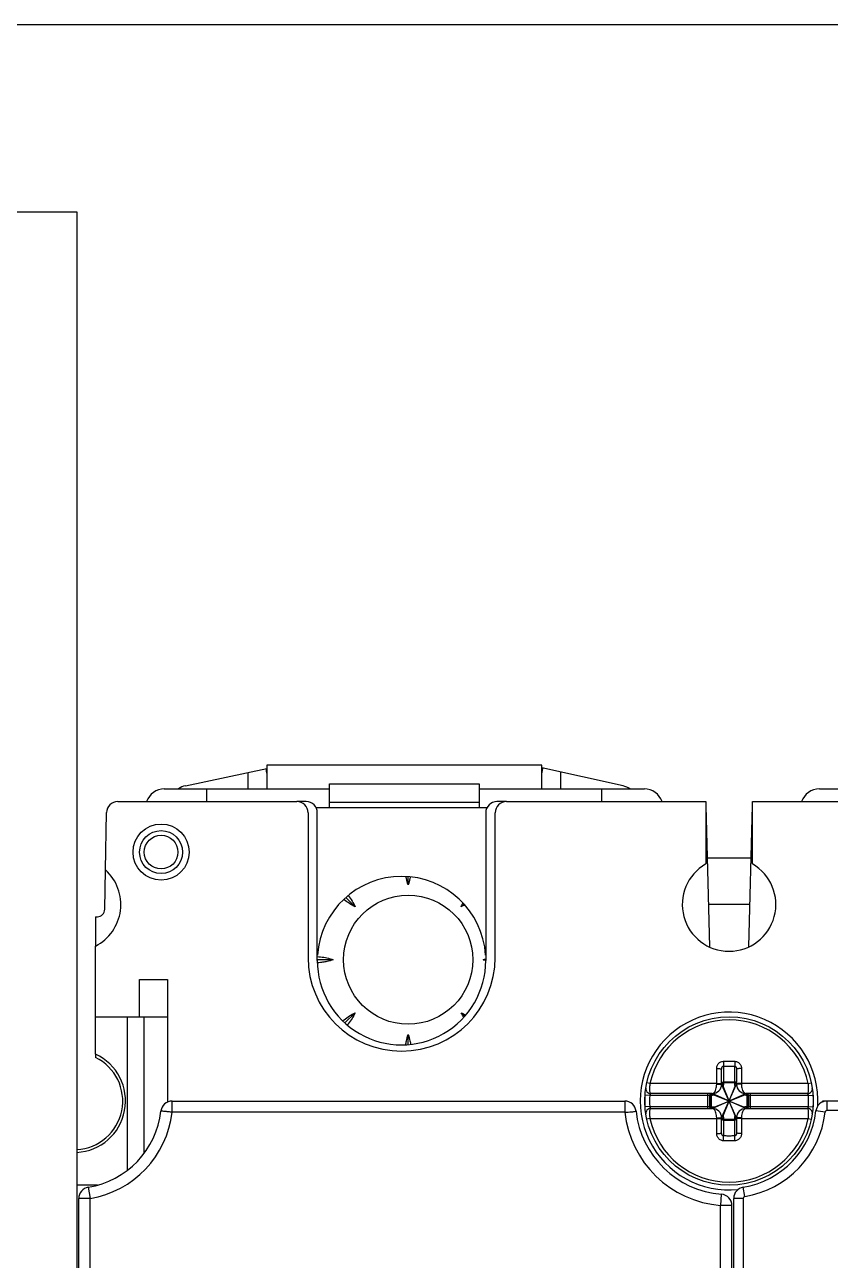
# Model space of a CAD drawing. Extents: x 0 to 557, y 0 to 248.
# Drawn here: x 385.2 to 428.3, y 166.1 to 232.1 of the extents above; entities that cross this region are included whole.
import ezdxf

# ---------------------------------------------------------------- set-up
doc = ezdxf.new("R2010")
doc.units = 0
doc.linetypes.add('HIDDENX2', pattern=[0.75, 0.5, -0.25])

# ---------------------------------------------------------------- blocks, each defined once
blk = doc.blocks.new('LV429640ATNSX22A 1')
for p, q in [((70.147, 102.437), (70.147, 101.162)), ((84.847, 102.437), (70.147, 102.437)), ((84.847, 101.162), (84.847, 102.437)), ((65.806, 101.334), (70.147, 102.264)), ((69.147, 101.162), (69.147, 102.049)), ((89.188, 101.323), (84.847, 102.284)), ((85.847, 102.063), (85.847, 101.162)), ((64.672, 101.162), (73.497, 101.162)), ((66.946, 100.487), (66.946, 101.162)), ((73.497, 100.178), (73.497, 101.437)), ((73.497, 101.437), (81.497, 101.437)), ((81.497, 101.437), (81.497, 100.178)), ((81.497, 101.162), (90.322, 101.162)), ((88.047, 100.487), (88.047, 101.162)), ((99.672, 101.162), (108.497, 101.162)), ((62.184, 100.487), (71.75, 100.487)), ((72.248, 100.487), (71.75, 100.487)), ((81.497, 100.437), (73.497, 100.437)), ((82.95, 100.487), (82.448, 100.487)), ((82.95, 100.487), (93.6, 100.487)), ((93.6, 100.487), (93.6, 97.152)), ((96.1, 97.152), (96.1, 100.487)), ((96.1, 100.487), (106.75, 100.487)), ((61.531, 96.836), (61.584, 99.897)), ((72.35, 99.887), (72.35, 92.154)), ((72.771, 100.178), (81.924, 100.178)), ((72.848, 91.987), (72.848, 99.887)), ((81.848, 99.887), (81.848, 91.987)), ((82.35, 92.154), (82.35, 99.887)), ((93.6, 100.265), (93.798, 92.72)), ((95.902, 92.72), (96.1, 100.277)), ((93.673, 97.487), (96.027, 97.487)), ((61.494, 94.73), (61.531, 96.836)), ((77.703, 96.039), (77.703, 96.476)), ((74.873, 94.867), (74.374, 95.366)), ((80.533, 94.867), (80.681, 95.014)), ((95.961, 94.987), (93.738, 94.987)), ((61, 94.337), (61, 92.768)), ((61, 94.337), (61.094, 94.337)), ((61, 86.985), (61, 92.768)), ((73.701, 92.037), (72.848, 92.037)), ((81.706, 92.037), (81.848, 92.037)), ((63.35, 88.987), (63.35, 90.987)), ((63.35, 90.987), (64.85, 90.987)), ((64.85, 90.987), (64.85, 84.435)), ((74.873, 89.207), (74.325, 88.659)), ((80.724, 89.017), (80.533, 89.207)), ((61, 88.987), (64.85, 88.987)), ((62.699, 80.784), (62.699, 88.987)), ((63.6, 81.702), (63.6, 88.987)), ((77.703, 87.507), (77.703, 88.035)), ((61, 86.985), (61, 86.816)), ((94.45, 85.386), (94.45, 86.19)), ((94.55, 86.352), (94.55, 85.43)), ((95.15, 85.43), (95.15, 86.352)), ((95.25, 86.19), (95.25, 85.386)), ((90.619, 85.422), (90.456, 85.458)), ((94.187, 85.386), (94.45, 85.386)), ((94.465, 83.619), (95.235, 85.353)), ((95.235, 83.619), (94.465, 85.353)), ((94.531, 83.689), (95.169, 85.282)), ((95.169, 83.689), (94.531, 85.282)), ((95.15, 85.501), (94.55, 85.501)), ((95.15, 85.459), (94.55, 85.459)), ((95.513, 85.386), (95.25, 85.386)), ((99.081, 85.422), (99.244, 85.458)), ((90.361, 84.168), (90.361, 84.803)), ((90.611, 84.786), (90.361, 84.803)), ((93.905, 84.786), (90.611, 84.786)), ((93.95, 84.886), (90.65, 84.886)), ((93.72, 84.086), (93.72, 84.886)), ((93.816, 84.186), (93.816, 84.786)), ((93.838, 84.786), (93.838, 84.186)), ((93.89, 84.786), (93.89, 84.186)), ((93.983, 84.1), (95.717, 84.871)), ((95.717, 84.1), (93.983, 84.871)), ((94.053, 84.167), (95.646, 84.804)), ((95.646, 84.167), (94.054, 84.804)), ((99.05, 84.886), (95.75, 84.886)), ((99.089, 84.786), (95.795, 84.786)), ((95.81, 84.186), (95.81, 84.786)), ((95.862, 84.186), (95.862, 84.786)), ((95.884, 84.786), (95.884, 84.186)), ((95.98, 84.886), (95.98, 84.086)), ((99.089, 84.786), (99.339, 84.803)), ((99.339, 84.803), (99.339, 84.168)), ((65.092, 83.884), (65.049, 83.889)), ((89.281, 83.885), (65.089, 83.885)), ((65.092, 84.487), (89.281, 84.487)), ((89.281, 84.487), (89.281, 83.885)), ((90.611, 84.186), (90.361, 84.168)), ((90.611, 84.186), (93.905, 84.186)), ((90.65, 84.086), (93.95, 84.086)), ((95.75, 84.086), (99.05, 84.086)), ((95.795, 84.186), (99.089, 84.186)), ((99.089, 84.186), (99.339, 84.168)), ((99.986, 83.898), (99.49, 83.955)), ((99.85, 84.438), (99.85, 84.487)), ((159.634, 84.487), (99.85, 84.487)), ((100.086, 83.987), (100.086, 84.487)), ((159.634, 83.987), (100.086, 83.987)), ((90.619, 83.55), (90.456, 83.514)), ((94.187, 83.586), (94.45, 83.586)), ((94.45, 82.782), (94.45, 83.586)), ((94.55, 83.541), (94.55, 82.619)), ((94.55, 83.513), (95.15, 83.513)), ((94.55, 83.471), (95.15, 83.471)), ((95.15, 82.619), (95.15, 83.541)), ((95.25, 83.586), (95.25, 82.782)), ((95.513, 83.586), (95.25, 83.586)), ((99.081, 83.55), (99.244, 83.514)), ((60, 81.889), (60, 81.741)), ((60, 81.741), (60, -6.913)), ((61.101, 79.987), (60, 79.987)), ((60.1, -7.213), (60.1, 79.279)), ((60.605, 79.875), (60.703, 79.28)), ((60.702, 79.282), (60.7, 79.298)), ((60.701, 79.282), (60.701, 74.487)), ((94.4, 78.904), (94.446, 79.502)), ((95.1, -6.913), (95.1, 79.286)), ((95.6, 79.286), (95.1, 79.286)), ((95.6, 79.286), (95.6, 74.478)), ((95.684, 79.384), (95.603, 79.878)), ((94.399, 74.487), (94.399, 78.905)), ((95, 78.904), (94.399, 78.904)), ((95, -7.813), (95, 78.904))]:
    blk.add_line(p, q)
at = {"color": 7}
blk.add_lwpolyline([(-328, -78), (222, -78), (222, 142), (-328, 142)], close=True, dxfattribs=at)
at = {"color": 3, "linetype": 'ByBlock', "lineweight": -2}
blk.add_lwpolyline([(-60, 132), (60, 132), (60, -63), (-60, -63)], close=True, dxfattribs=at)
for points in [[(94.4, 78.904), (94.4, 78.906), (94.399, 78.907), (94.398, 78.909), (94.397, 78.91), (94.397, 78.912), (94.398, 78.913)], [(94.398, 78.913), (94.399, 78.911), (94.399, 78.909), (94.4, 78.904)]]:
    blk.add_lwpolyline(points)
for centre, radius in [((64.5, 97.787), 1.5), ((64.5, 97.787), 1.15), ((64.5, 97.787), 0.9), ((77.703, 92.037), 3.45), ((94.85, 84.486), 4.5)]:
    blk.add_circle(centre, radius)
at = {"color": 4, "linetype": 'HIDDENX2'}
blk.add_circle((0, 0), 81, dxfattribs=at)
for centre, radius, start, end in [((64.672, 100.162), 1, 90.0002, 161.02857), ((66.022, 100.357), 1, 102.43176, 126.38253), ((88.972, 100.346), 1, 54.67389, 77.51092), ((90.322, 100.162), 1, 18.98049, 90), ((99.672, 100.162), 1, 90.0002, 161.02391), ((62.184, 99.887), 0.6, 89.99996, 179.00002), ((71.75, 99.887), 0.6, 0.00007, 90.00005), ((72.248, 99.887), 0.6, 0.00144, 89.99546), ((82.448, 99.887), 0.6, 90.0054, 180.00013), ((82.95, 99.887), 0.6, 90.00141, 179.99815), ((94.85, 94.987), 2.5, 120.00026, 59.99972), ((59.851, 94.986), 2.498, 352.56356, 47.75318), ((77.35, 91.992), 4.5, 3.74006, 176.26125), ((59.852, 94.986), 2.498, 297.3642, 352.56356), ((61.094, 94.737), 0.4, 270, 359.24815), ((77.35, 92.154), 5, 180.00002, 359.99889), ((77.348, 91.987), 4.5, 179.99586, 359.99999), ((94.85, 84.486), 4.75, 356.78764, 275.91678), ((94.85, 84.486), 4.333, 12.47309, 167.52691), ((59.85, 84.487), 2.75, 273.12673, 65.28), ((59.85, 84.484), 2.6, 273.31378, 63.74241), ((90.65, 85.136), 0.25, 171.20259, 270), ((93.95, 85.386), 0.5, 270, 0), ((95.75, 85.386), 0.5, 180, 270), ((99.05, 85.136), 0.25, 269.99996, 8.79727), ((94.85, 84.486), 4.25, 175.95223, 184.04777), ((94.85, 84.486), 4.25, 355.95223, 4.04777), ((59.85, 84.487), 4.674, 279.30265, 353.43807), ((59.85, 84.487), 5.274, 279.29112, 353.4522), ((65.092, 83.884), 0.603, 89.99556, 173.43714), ((89.281, 83.887), 0.6, 5.75905, 90.01378), ((94.849, 84.487), 5.6, 186.16418, 265.39049), ((94.849, 84.487), 5, 186.19095, 265.37386), ((90.65, 83.836), 0.25, 89.99996, 188.79727), ((93.95, 83.586), 0.5, 0, 90), ((95.75, 83.586), 0.5, 90, 180), ((94.85, 84.487), 4.67, 279.2818, 353.46259), ((94.85, 84.487), 5.17, 279.2818, 353.46259), ((99.05, 83.836), 0.25, 351.20259, 90), ((100.086, 83.887), 0.6, 90, 173.46259), ((100.086, 83.887), 0.1, 90, 173.46259), ((94.85, 84.486), 4.333, 192.47309, 347.52691), ((60.703, 79.28), 0.603, 99.30352, 180.00111), ((94.4, 78.904), 0.6, 0.009, 85.66756), ((95.7, 79.286), 0.6, 99.2818, 180), ((95.7, 79.286), 0.1, 99.2818, 180)]:
    blk.add_arc(centre, radius, start, end)
for points, knots in [([(70.146, 102), (70.145, 102.014), (70.144, 102.069), (70.138, 102.155), (70.124, 102.227), (70.112, 102.256)], [0, 0, 0, 0, 0.0438197, 0.1644144, 0.2594884, 0.2594884, 0.2594884, 0.2594884]), ([(84.889, 102.275), (84.875, 102.246), (84.857, 102.174), (84.851, 102.087), (84.849, 102.031), (84.848, 102.016)], [0, 0, 0, 0, 0.0961682, 0.2178848, 0.2637484, 0.2637484, 0.2637484, 0.2637484]), ([(77.703, 96.039), (77.664, 96.15), (77.622, 96.298), (77.592, 96.448), (77.586, 96.484)], [0, 0, 0, 0, 0.3517872, 0.4604313, 0.4604313, 0.4604313, 0.4604313]), ([(77.818, 96.465), (77.812, 96.435), (77.783, 96.291), (77.743, 96.149), (77.703, 96.039)], [0, 0, 0, 0, 0.0895967, 0.4410749, 0.4410749, 0.4410749, 0.4410749]), ([(74.873, 94.867), (74.768, 94.917), (74.562, 95.033), (74.371, 95.171), (74.279, 95.245)], [0, 0, 0, 0, 0.3517858, 0.7058983, 0.7058983, 0.7058983, 0.7058983]), ([(74.492, 95.464), (74.493, 95.463), (74.568, 95.37), (74.708, 95.178), (74.823, 94.973), (74.873, 94.867)], [0, 0, 0, 0, 0.0044779, 0.3585726, 0.7100494, 0.7100494, 0.7100494, 0.7100494]), ([(73.131, 91.899), (73.092, 91.893), (72.999, 91.882), (72.907, 91.874), (72.853, 91.871)], [0, 0, 0, 0, 0.1183966, 0.2787857, 0.2787857, 0.2787857, 0.2787857]), ([(72.857, 92.202), (72.909, 92.199), (73.079, 92.185), (73.364, 92.14), (73.591, 92.076), (73.701, 92.037)], [0, 0, 0, 0, 0.1570327, 0.5111709, 0.8626351, 0.8626351, 0.8626351, 0.8626351]), ([(73.701, 92.037), (73.591, 91.998), (73.402, 91.944), (73.209, 91.91), (73.131, 91.899)], [0, 0, 0, 0, 0.3517663, 0.5876535, 0.5876535, 0.5876535, 0.5876535]), ([(74.279, 88.828), (74.371, 88.903), (74.562, 89.041), (74.768, 89.156), (74.873, 89.207)], [0, 0, 0, 0, 0.3540916, 0.705559, 0.705559, 0.705559, 0.705559]), ([(74.873, 89.207), (74.823, 89.101), (74.708, 88.895), (74.555, 88.684), (74.464, 88.574), (74.448, 88.556)], [0, 0, 0, 0, 0.3517865, 0.7058999, 0.7798339, 0.7798339, 0.7798339, 0.7798339]), ([(77.57, 87.497), (77.58, 87.564), (77.614, 87.746), (77.664, 87.924), (77.703, 88.035)], [0, 0, 0, 0, 0.2027972, 0.5542745, 0.5542745, 0.5542745, 0.5542745]), ([(77.703, 88.035), (77.743, 87.924), (77.791, 87.752), (77.824, 87.577), (77.834, 87.517)], [0, 0, 0, 0, 0.3517875, 0.5344293, 0.5344293, 0.5344293, 0.5344293]), ([(94.187, 86.223), (94.187, 86.246), (94.191, 86.294), (94.211, 86.367), (94.247, 86.442), (94.302, 86.511), (94.375, 86.566), (94.457, 86.601), (94.516, 86.609), (94.544, 86.609)], [0, 0, 0, 0, 0.0686055, 0.1439426, 0.226554, 0.3151503, 0.4062368, 0.4967444, 0.5814957, 0.5814957, 0.5814957, 0.5814957]), ([(94.544, 86.609), (94.612, 86.61), (94.748, 86.611), (94.951, 86.611), (95.088, 86.61), (95.156, 86.609)], [0, 0, 0, 0, 0.2025636, 0.4076196, 0.6117272, 0.6117272, 0.6117272, 0.6117272]), ([(94.544, 86.609), (94.544, 86.576), (94.545, 86.513), (94.547, 86.427), (94.549, 86.374), (94.55, 86.352)], [0, 0, 0, 0, 0.1001381, 0.1907363, 0.2572488, 0.2572488, 0.2572488, 0.2572488]), ([(95.156, 86.609), (95.156, 86.576), (95.155, 86.513), (95.153, 86.427), (95.151, 86.374), (95.15, 86.352)], [0, 0, 0, 0, 0.1001378, 0.190736, 0.257248, 0.257248, 0.257248, 0.257248]), ([(95.156, 86.609), (95.184, 86.609), (95.242, 86.601), (95.325, 86.566), (95.397, 86.511), (95.452, 86.442), (95.489, 86.368), (95.509, 86.294), (95.513, 86.246), (95.513, 86.223)], [0, 0, 0, 0, 0.0844544, 0.1745763, 0.2656171, 0.3543791, 0.4371975, 0.5127248, 0.5814975, 0.5814975, 0.5814975, 0.5814975]), ([(94.187, 86.223), (94.22, 86.223), (94.281, 86.222), (94.366, 86.216), (94.413, 86.207), (94.45, 86.198), (94.45, 86.19)], [0, 0, 0, 0, 0.0995172, 0.1852358, 0.2437846, 0.2679334, 0.2679334, 0.2679334, 0.2679334]), ([(94.187, 85.422), (94.187, 85.503), (94.187, 85.674), (94.187, 85.942), (94.187, 86.127), (94.187, 86.223)], [0, 0, 0, 0, 0.2451334, 0.5135022, 0.8014853, 0.8014853, 0.8014853, 0.8014853]), ([(94.45, 86.19), (94.45, 86.199), (94.451, 86.219), (94.456, 86.249), (94.466, 86.28), (94.481, 86.309), (94.501, 86.332), (94.525, 86.348), (94.542, 86.352), (94.55, 86.352)], [0, 0, 0, 0, 0.0284303, 0.0592124, 0.0918038, 0.1246929, 0.1556434, 0.1834244, 0.2075979, 0.2075979, 0.2075979, 0.2075979]), ([(94.55, 86.352), (94.616, 86.353), (94.749, 86.354), (94.949, 86.354), (95.083, 86.353), (95.15, 86.352)], [0, 0, 0, 0, 0.1989894, 0.3995198, 0.6000139, 0.6000139, 0.6000139, 0.6000139]), ([(95.15, 86.352), (95.158, 86.352), (95.175, 86.348), (95.198, 86.332), (95.218, 86.309), (95.233, 86.28), (95.243, 86.249), (95.249, 86.219), (95.25, 86.199), (95.25, 86.19)], [0, 0, 0, 0, 0.0240864, 0.0517359, 0.0826458, 0.1155786, 0.1482428, 0.1791, 0.2075994, 0.2075994, 0.2075994, 0.2075994]), ([(95.513, 86.223), (95.48, 86.223), (95.419, 86.222), (95.334, 86.216), (95.287, 86.207), (95.25, 86.198), (95.25, 86.19)], [0, 0, 0, 0, 0.0995172, 0.1852358, 0.2437845, 0.2679333, 0.2679333, 0.2679333, 0.2679333]), ([(95.513, 86.223), (95.513, 86.126), (95.513, 85.939), (95.513, 85.672), (95.513, 85.502), (95.513, 85.422)], [0, 0, 0, 0, 0.2923982, 0.5595968, 0.8014853, 0.8014853, 0.8014853, 0.8014853]), ([(90.619, 85.422), (90.615, 85.388), (90.608, 85.319), (90.601, 85.215), (90.6, 85.113), (90.603, 85.022), (90.614, 84.951), (90.624, 84.906), (90.642, 84.886), (90.65, 84.886)], [0, 0, 0, 0, 0.1011592, 0.2076643, 0.3132474, 0.407516, 0.4809532, 0.526858, 0.54949, 0.54949, 0.54949, 0.54949]), ([(94.187, 85.422), (94.092, 85.422), (93.898, 85.422), (93.594, 85.422), (93.264, 85.422), (92.901, 85.422), (92.506, 85.422), (92.079, 85.422), (91.621, 85.422), (91.13, 85.422), (90.793, 85.422), (90.619, 85.422)], [0, 0, 0, 0, 0.284634, 0.583745, 0.912593, 1.274918, 1.670146, 2.09758, 2.55637, 3.046106, 3.56801, 3.56801, 3.56801, 3.56801]), ([(93.95, 84.886), (93.979, 84.886), (94.042, 84.915), (94.107, 85.003), (94.154, 85.119), (94.181, 85.25), (94.187, 85.341), (94.187, 85.386)], [0, 0, 0, 0, 0.0857154, 0.1935589, 0.3219294, 0.4600473, 0.5939554, 0.5939554, 0.5939554, 0.5939554]), ([(94.187, 85.386), (94.187, 85.392), (94.187, 85.404), (94.187, 85.416), (94.187, 85.422)], [0, 0, 0, 0, 0.01817785, 0.03583874, 0.03583874, 0.03583874, 0.03583874]), ([(94.287, 85.421), (94.315, 85.42), (94.368, 85.42), (94.41, 85.41), (94.45, 85.411), (94.45, 85.404)], [0, 0, 0, 0, 0.08551, 0.1433196, 0.1647829, 0.1647829, 0.1647829, 0.1647829]), ([(94.439, 85.283), (94.441, 85.29), (94.444, 85.304), (94.449, 85.324), (94.455, 85.34), (94.461, 85.35), (94.465, 85.353)], [0, 0, 0, 0, 0.02227813, 0.04272751, 0.06093428, 0.07551171, 0.07551171, 0.07551171, 0.07551171]), ([(94.45, 85.414), (94.45, 85.423), (94.466, 85.443), (94.492, 85.452), (94.51, 85.455), (94.516, 85.456)], [0, 0, 0, 0, 0.02606706, 0.06616314, 0.08229636, 0.08229636, 0.08229636, 0.08229636]), ([(94.45, 85.386), (94.45, 85.394), (94.466, 85.414), (94.492, 85.423), (94.51, 85.427), (94.516, 85.428)], [0, 0, 0, 0, 0.026066, 0.06616128, 0.0822948, 0.0822948, 0.0822948, 0.0822948]), ([(94.531, 85.282), (94.528, 85.291), (94.521, 85.307), (94.508, 85.329), (94.495, 85.345), (94.482, 85.356), (94.472, 85.356), (94.469, 85.355)], [0, 0, 0, 0, 0.0283478, 0.0532815, 0.0748872, 0.0920764, 0.1014859, 0.1014859, 0.1014859, 0.1014859]), ([(94.485, 85.48), (94.49, 85.484), (94.5, 85.49), (94.51, 85.494), (94.516, 85.496)], [0, 0, 0, 0, 0.01681323, 0.03392807, 0.03392807, 0.03392807, 0.03392807]), ([(94.55, 85.43), (94.55, 85.405), (94.547, 85.355), (94.538, 85.306), (94.531, 85.282)], [0, 0, 0, 0, 0.0754848, 0.149718, 0.149718, 0.149718, 0.149718]), ([(95.169, 85.282), (95.162, 85.306), (95.153, 85.355), (95.15, 85.405), (95.15, 85.43)], [0, 0, 0, 0, 0.0742087, 0.149722, 0.149722, 0.149722, 0.149722]), ([(95.25, 85.414), (95.25, 85.423), (95.234, 85.443), (95.208, 85.451), (95.19, 85.455), (95.184, 85.456)], [0, 0, 0, 0, 0.02575795, 0.06597454, 0.08217417, 0.08217417, 0.08217417, 0.08217417]), ([(95.25, 85.386), (95.25, 85.394), (95.234, 85.414), (95.208, 85.423), (95.189, 85.427), (95.184, 85.428)], [0, 0, 0, 0, 0.02606707, 0.06616314, 0.08229636, 0.08229636, 0.08229636, 0.08229636]), ([(95.235, 85.353), (95.232, 85.356), (95.22, 85.357), (95.205, 85.346), (95.196, 85.334), (95.19, 85.325), (95.189, 85.323)], [0, 0, 0, 0, 0.01414489, 0.0314115, 0.05261127, 0.06060314, 0.06060314, 0.06060314, 0.06060314]), ([(95.261, 85.283), (95.259, 85.29), (95.256, 85.304), (95.251, 85.324), (95.245, 85.34), (95.239, 85.35), (95.235, 85.353)], [0, 0, 0, 0, 0.02223904, 0.04270095, 0.06093086, 0.07551201, 0.07551201, 0.07551201, 0.07551201]), ([(95.413, 85.421), (95.385, 85.42), (95.332, 85.42), (95.29, 85.41), (95.25, 85.411), (95.25, 85.404)], [0, 0, 0, 0, 0.0855099, 0.1433196, 0.1647829, 0.1647829, 0.1647829, 0.1647829]), ([(99.081, 85.422), (98.907, 85.422), (98.569, 85.422), (98.079, 85.422), (97.621, 85.422), (97.193, 85.422), (96.798, 85.422), (96.436, 85.422), (96.106, 85.422), (95.802, 85.422), (95.608, 85.422), (95.513, 85.422)], [0, 0, 0, 0, 0.521932, 1.011689, 1.470493, 1.89794, 2.293184, 2.655521, 2.984393, 3.283507, 3.56801, 3.56801, 3.56801, 3.56801]), ([(95.513, 85.422), (95.513, 85.416), (95.513, 85.404), (95.513, 85.392), (95.513, 85.386)], [0, 0, 0, 0, 0.01766099, 0.03583874, 0.03583874, 0.03583874, 0.03583874]), ([(95.513, 85.386), (95.513, 85.341), (95.518, 85.25), (95.546, 85.119), (95.593, 85.003), (95.658, 84.915), (95.721, 84.886), (95.75, 84.886)], [0, 0, 0, 0, 0.1339076, 0.2720257, 0.4003964, 0.5082394, 0.5939557, 0.5939557, 0.5939557, 0.5939557]), ([(99.05, 84.886), (99.058, 84.886), (99.076, 84.906), (99.086, 84.951), (99.097, 85.022), (99.1, 85.113), (99.099, 85.215), (99.092, 85.319), (99.085, 85.388), (99.081, 85.422)], [0, 0, 0, 0, 0.022622, 0.0685253, 0.1419848, 0.236287, 0.3418926, 0.4483892, 0.5494906, 0.5494906, 0.5494906, 0.5494906]), ([(90.65, 84.886), (90.647, 84.88), (90.64, 84.867), (90.63, 84.844), (90.619, 84.816), (90.613, 84.796), (90.611, 84.786)], [0, 0, 0, 0, 0.0187148, 0.0440151, 0.0759374, 0.1077522, 0.1077522, 0.1077522, 0.1077522]), ([(93.88, 84.88), (93.875, 84.878), (93.854, 84.868), (93.833, 84.846), (93.824, 84.825), (93.822, 84.82)], [0, 0, 0, 0, 0.01694014, 0.06782964, 0.08515314, 0.08515314, 0.08515314, 0.08515314]), ([(93.873, 84.862), (93.864, 84.855), (93.853, 84.841), (93.846, 84.825), (93.844, 84.82)], [0, 0, 0, 0, 0.03424847, 0.05157209, 0.05157209, 0.05157209, 0.05157209]), ([(93.935, 84.886), (93.918, 84.886), (93.895, 84.879), (93.877, 84.866), (93.873, 84.862)], [0, 0, 0, 0, 0.05012009, 0.06715642, 0.06715642, 0.06715642, 0.06715642]), ([(93.935, 84.886), (93.926, 84.886), (93.906, 84.87), (93.898, 84.844), (93.894, 84.825), (93.893, 84.82)], [0, 0, 0, 0, 0.02574366, 0.06591584, 0.08212123, 0.08212123, 0.08212123, 0.08212123]), ([(94.054, 84.804), (94.03, 84.798), (93.98, 84.789), (93.93, 84.786), (93.905, 84.786)], [0, 0, 0, 0, 0.0741826, 0.1497294, 0.1497294, 0.1497294, 0.1497294]), ([(93.95, 84.886), (93.941, 84.886), (93.921, 84.87), (93.913, 84.844), (93.909, 84.825), (93.908, 84.82)], [0, 0, 0, 0, 0.02606706, 0.06616314, 0.08229637, 0.08229637, 0.08229637, 0.08229637]), ([(93.983, 84.871), (93.98, 84.867), (93.979, 84.855), (93.986, 84.847), (93.99, 84.843)], [0, 0, 0, 0, 0.01414468, 0.03141043, 0.03141043, 0.03141043, 0.03141043]), ([(94.053, 84.897), (94.046, 84.895), (94.032, 84.892), (94.012, 84.887), (93.995, 84.881), (93.986, 84.875), (93.983, 84.871)], [0, 0, 0, 0, 0.02223725, 0.04269836, 0.06092843, 0.07550805, 0.07550805, 0.07550805, 0.07550805]), ([(93.99, 84.843), (93.995, 84.838), (94.007, 84.828), (94.02, 84.82), (94.028, 84.816)], [0, 0, 0, 0, 0.02119907, 0.04643886, 0.04643886, 0.04643886, 0.04643886]), ([(95.646, 84.804), (95.655, 84.808), (95.671, 84.815), (95.693, 84.828), (95.71, 84.841), (95.72, 84.854), (95.72, 84.864), (95.719, 84.867)], [0, 0, 0, 0, 0.0283477, 0.0532806, 0.0748854, 0.0920738, 0.1014832, 0.1014832, 0.1014832, 0.1014832]), ([(95.795, 84.786), (95.77, 84.786), (95.72, 84.789), (95.67, 84.798), (95.646, 84.804)], [0, 0, 0, 0, 0.0755715, 0.1497317, 0.1497317, 0.1497317, 0.1497317]), ([(95.647, 84.897), (95.654, 84.895), (95.668, 84.892), (95.688, 84.887), (95.704, 84.881), (95.714, 84.875), (95.717, 84.871)], [0, 0, 0, 0, 0.02227705, 0.04272547, 0.06093149, 0.07550845, 0.07550845, 0.07550845, 0.07550845]), ([(95.75, 84.886), (95.759, 84.886), (95.779, 84.87), (95.787, 84.844), (95.791, 84.825), (95.792, 84.82)], [0, 0, 0, 0, 0.02606593, 0.06616117, 0.08229471, 0.08229471, 0.08229471, 0.08229471]), ([(95.765, 84.886), (95.782, 84.886), (95.804, 84.879), (95.822, 84.866), (95.827, 84.863)], [0, 0, 0, 0, 0.04960304, 0.06665907, 0.06665907, 0.06665907, 0.06665907]), ([(95.765, 84.886), (95.774, 84.886), (95.794, 84.87), (95.802, 84.844), (95.806, 84.825), (95.807, 84.82)], [0, 0, 0, 0, 0.02606706, 0.06616314, 0.08229637, 0.08229637, 0.08229637, 0.08229637]), ([(95.835, 84.872), (95.85, 84.864), (95.867, 84.846), (95.876, 84.825), (95.878, 84.82)], [0, 0, 0, 0, 0.05088955, 0.06821317, 0.06821317, 0.06821317, 0.06821317]), ([(95.839, 84.85), (95.842, 84.846), (95.849, 84.836), (95.854, 84.826), (95.856, 84.82)], [0, 0, 0, 0, 0.01735271, 0.03476827, 0.03476827, 0.03476827, 0.03476827]), ([(99.089, 84.786), (99.087, 84.796), (99.081, 84.816), (99.07, 84.844), (99.06, 84.867), (99.053, 84.88), (99.05, 84.886)], [0, 0, 0, 0, 0.0318147, 0.0637371, 0.0890374, 0.1077522, 0.1077522, 0.1077522, 0.1077522]), ([(65.049, 83.889), (64.977, 83.897), (64.845, 83.912), (64.674, 83.932), (64.56, 83.945), (64.507, 83.951), (64.493, 83.953)], [0, 0, 0, 0, 0.2169083, 0.3978997, 0.5177022, 0.559585, 0.559585, 0.559585, 0.559585]), ([(65.092, 83.885), (65.092, 83.947), (65.092, 84.064), (65.092, 84.226), (65.092, 84.355), (65.092, 84.438), (65.092, 84.477), (65.092, 84.487)], [0, 0, 0, 0, 0.184337, 0.3522173, 0.4858676, 0.571722, 0.6013117, 0.6013117, 0.6013117, 0.6013117]), ([(89.281, 83.886), (89.343, 83.889), (89.461, 83.895), (89.618, 83.91), (89.757, 83.918), (89.818, 83.94), (89.879, 83.937), (89.878, 83.948)], [0, 0, 0, 0, 0.1853111, 0.3525556, 0.48537, 0.5709244, 0.6011409, 0.6011409, 0.6011409, 0.6011409]), ([(90.65, 84.086), (90.642, 84.086), (90.624, 84.066), (90.614, 84.021), (90.603, 83.95), (90.6, 83.859), (90.601, 83.756), (90.608, 83.652), (90.615, 83.583), (90.619, 83.55)], [0, 0, 0, 0, 0.0226221, 0.0685253, 0.1419848, 0.236287, 0.3418926, 0.4483892, 0.5494906, 0.5494906, 0.5494906, 0.5494906]), ([(90.611, 84.186), (90.613, 84.175), (90.619, 84.155), (90.63, 84.127), (90.64, 84.104), (90.647, 84.091), (90.65, 84.086)], [0, 0, 0, 0, 0.0318147, 0.0637371, 0.0890374, 0.1077522, 0.1077522, 0.1077522, 0.1077522]), ([(93.865, 84.099), (93.85, 84.108), (93.833, 84.125), (93.824, 84.146), (93.822, 84.152)], [0, 0, 0, 0, 0.05088955, 0.06821316, 0.06821316, 0.06821316, 0.06821316]), ([(93.861, 84.121), (93.858, 84.126), (93.851, 84.135), (93.846, 84.146), (93.844, 84.151)], [0, 0, 0, 0, 0.01735271, 0.03476827, 0.03476827, 0.03476827, 0.03476827]), ([(93.935, 84.086), (93.918, 84.086), (93.896, 84.092), (93.878, 84.105), (93.873, 84.109)], [0, 0, 0, 0, 0.04960304, 0.06665908, 0.06665908, 0.06665908, 0.06665908]), ([(93.935, 84.086), (93.926, 84.086), (93.906, 84.102), (93.898, 84.128), (93.894, 84.146), (93.893, 84.152)], [0, 0, 0, 0, 0.02606707, 0.06616314, 0.08229637, 0.08229637, 0.08229637, 0.08229637]), ([(93.905, 84.186), (93.93, 84.186), (93.98, 84.183), (94.03, 84.173), (94.054, 84.167)], [0, 0, 0, 0, 0.0755715, 0.1497317, 0.1497317, 0.1497317, 0.1497317]), ([(93.95, 84.086), (93.941, 84.086), (93.921, 84.102), (93.913, 84.128), (93.909, 84.146), (93.908, 84.152)], [0, 0, 0, 0, 0.02606593, 0.06616117, 0.08229471, 0.08229471, 0.08229471, 0.08229471]), ([(94.187, 83.586), (94.187, 83.63), (94.181, 83.721), (94.154, 83.852), (94.107, 83.969), (94.042, 84.057), (93.979, 84.086), (93.95, 84.086)], [0, 0, 0, 0, 0.1339076, 0.2720257, 0.4003964, 0.5082394, 0.5939557, 0.5939557, 0.5939557, 0.5939557]), ([(94.053, 84.167), (94.045, 84.164), (94.029, 84.156), (94.007, 84.144), (93.99, 84.131), (93.98, 84.117), (93.98, 84.108), (93.981, 84.105)], [0, 0, 0, 0, 0.0283477, 0.0532806, 0.0748854, 0.0920739, 0.1014832, 0.1014832, 0.1014832, 0.1014832]), ([(94.053, 84.075), (94.046, 84.077), (94.032, 84.08), (94.012, 84.085), (93.995, 84.09), (93.986, 84.096), (93.983, 84.1)], [0, 0, 0, 0, 0.02227705, 0.04272547, 0.06093149, 0.07550845, 0.07550845, 0.07550845, 0.07550845]), ([(95.75, 84.086), (95.721, 84.086), (95.658, 84.057), (95.593, 83.969), (95.546, 83.852), (95.518, 83.721), (95.513, 83.63), (95.513, 83.586)], [0, 0, 0, 0, 0.0857154, 0.1935589, 0.3219294, 0.4600473, 0.5939554, 0.5939554, 0.5939554, 0.5939554]), ([(95.795, 84.186), (95.77, 84.186), (95.72, 84.183), (95.67, 84.173), (95.646, 84.167)], [0, 0, 0, 0, 0.0753321, 0.1496914, 0.1496914, 0.1496914, 0.1496914]), ([(95.647, 84.075), (95.654, 84.077), (95.668, 84.08), (95.688, 84.085), (95.704, 84.09), (95.714, 84.096), (95.717, 84.1)], [0, 0, 0, 0, 0.02221081, 0.04255589, 0.06104521, 0.0755154, 0.0755154, 0.0755154, 0.0755154]), ([(95.71, 84.129), (95.706, 84.134), (95.694, 84.144), (95.68, 84.151), (95.673, 84.155)], [0, 0, 0, 0, 0.02091191, 0.04607775, 0.04607775, 0.04607775, 0.04607775]), ([(95.717, 84.1), (95.72, 84.104), (95.721, 84.116), (95.714, 84.125), (95.71, 84.129)], [0, 0, 0, 0, 0.01458251, 0.03123653, 0.03123653, 0.03123653, 0.03123653]), ([(95.795, 84.186), (95.795, 84.169), (95.791, 84.139), (95.779, 84.104), (95.763, 84.09), (95.758, 84.087)], [0, 0, 0, 0, 0.050359, 0.0904545, 0.1092398, 0.1092398, 0.1092398, 0.1092398]), ([(95.81, 84.186), (95.81, 84.169), (95.806, 84.139), (95.794, 84.104), (95.779, 84.09), (95.773, 84.087)], [0, 0, 0, 0, 0.0503577, 0.0904538, 0.1092396, 0.1092396, 0.1092396, 0.1092396]), ([(95.862, 84.186), (95.862, 84.168), (95.853, 84.133), (95.82, 84.099), (95.793, 84.089), (95.782, 84.087)], [0, 0, 0, 0, 0.0519316, 0.1030547, 0.1364663, 0.1364663, 0.1364663, 0.1364663]), ([(95.884, 84.186), (95.884, 84.169), (95.875, 84.134), (95.838, 84.095), (95.804, 84.086), (95.787, 84.086)], [0, 0, 0, 0, 0.0516475, 0.1025371, 0.1526572, 0.1526572, 0.1526572, 0.1526572]), ([(99.05, 84.086), (99.053, 84.091), (99.059, 84.104), (99.07, 84.126), (99.081, 84.154), (99.087, 84.175), (99.089, 84.186)], [0, 0, 0, 0, 0.0178792, 0.0426, 0.0748566, 0.1077504, 0.1077504, 0.1077504, 0.1077504]), ([(99.081, 83.55), (99.085, 83.583), (99.092, 83.652), (99.099, 83.756), (99.1, 83.859), (99.097, 83.95), (99.086, 84.021), (99.076, 84.066), (99.058, 84.086), (99.05, 84.086)], [0, 0, 0, 0, 0.1011592, 0.2076643, 0.3132474, 0.407516, 0.4809532, 0.526858, 0.54949, 0.54949, 0.54949, 0.54949]), ([(90.619, 83.55), (90.793, 83.55), (91.131, 83.55), (91.621, 83.55), (92.079, 83.55), (92.506, 83.55), (92.902, 83.55), (93.264, 83.55), (93.594, 83.55), (93.898, 83.55), (94.092, 83.55), (94.187, 83.55)], [0, 0, 0, 0, 0.521932, 1.011689, 1.470493, 1.89794, 2.293184, 2.655521, 2.984393, 3.283507, 3.56801, 3.56801, 3.56801, 3.56801]), ([(94.187, 83.55), (94.187, 83.556), (94.187, 83.568), (94.187, 83.58), (94.187, 83.586)], [0, 0, 0, 0, 0.01766099, 0.03583874, 0.03583874, 0.03583874, 0.03583874]), ([(94.187, 82.748), (94.187, 82.777), (94.187, 82.837), (94.187, 82.931), (94.187, 83.033), (94.187, 83.146), (94.187, 83.269), (94.187, 83.405), (94.187, 83.5), (94.187, 83.55)], [0, 0, 0, 0, 0.0858183, 0.1792338, 0.2814322, 0.3935658, 0.516742, 0.6522102, 0.8014853, 0.8014853, 0.8014853, 0.8014853]), ([(94.287, 83.551), (94.315, 83.551), (94.365, 83.551), (94.414, 83.563), (94.445, 83.559), (94.449, 83.565)], [0, 0, 0, 0, 0.0855099, 0.1433196, 0.1628273, 0.1628273, 0.1628273, 0.1628273]), ([(94.439, 83.689), (94.441, 83.682), (94.444, 83.668), (94.449, 83.648), (94.455, 83.631), (94.461, 83.621), (94.465, 83.619)], [0, 0, 0, 0, 0.02223797, 0.04270049, 0.06093265, 0.07551204, 0.07551204, 0.07551204, 0.07551204]), ([(94.45, 83.586), (94.45, 83.577), (94.466, 83.557), (94.492, 83.548), (94.51, 83.545), (94.516, 83.544)], [0, 0, 0, 0, 0.02606706, 0.06616314, 0.08229636, 0.08229636, 0.08229636, 0.08229636]), ([(94.45, 83.557), (94.45, 83.549), (94.466, 83.529), (94.492, 83.52), (94.51, 83.516), (94.516, 83.515)], [0, 0, 0, 0, 0.02575795, 0.06597454, 0.08217418, 0.08217418, 0.08217418, 0.08217418]), ([(94.465, 83.619), (94.468, 83.616), (94.48, 83.614), (94.493, 83.624), (94.499, 83.632), (94.502, 83.636)], [0, 0, 0, 0, 0.01414489, 0.03141149, 0.04509897, 0.04509897, 0.04509897, 0.04509897]), ([(94.502, 83.636), (94.504, 83.638), (94.507, 83.642), (94.51, 83.646), (94.511, 83.648)], [0, 0, 0, 0, 0.00753387, 0.01552574, 0.01552574, 0.01552574, 0.01552574]), ([(94.531, 83.689), (94.538, 83.665), (94.547, 83.616), (94.55, 83.566), (94.55, 83.541)], [0, 0, 0, 0, 0.0742087, 0.149722, 0.149722, 0.149722, 0.149722]), ([(95.15, 83.541), (95.15, 83.566), (95.153, 83.616), (95.162, 83.665), (95.169, 83.689)], [0, 0, 0, 0, 0.0754848, 0.149718, 0.149718, 0.149718, 0.149718]), ([(95.169, 83.689), (95.172, 83.681), (95.179, 83.664), (95.192, 83.643), (95.205, 83.626), (95.218, 83.616), (95.228, 83.616), (95.231, 83.617)], [0, 0, 0, 0, 0.0283478, 0.0532815, 0.0748872, 0.0920764, 0.1014859, 0.1014859, 0.1014859, 0.1014859]), ([(95.25, 83.586), (95.25, 83.577), (95.234, 83.557), (95.208, 83.548), (95.189, 83.545), (95.184, 83.544)], [0, 0, 0, 0, 0.026066, 0.06616128, 0.0822948, 0.0822948, 0.0822948, 0.0822948]), ([(95.25, 83.557), (95.25, 83.549), (95.234, 83.529), (95.208, 83.52), (95.189, 83.516), (95.184, 83.515)], [0, 0, 0, 0, 0.02606707, 0.06616314, 0.08229636, 0.08229636, 0.08229636, 0.08229636]), ([(95.215, 83.491), (95.21, 83.488), (95.2, 83.482), (95.19, 83.478), (95.184, 83.476)], [0, 0, 0, 0, 0.01681323, 0.03392807, 0.03392807, 0.03392807, 0.03392807]), ([(95.261, 83.689), (95.259, 83.682), (95.256, 83.668), (95.251, 83.648), (95.245, 83.631), (95.239, 83.621), (95.235, 83.619)], [0, 0, 0, 0, 0.02227813, 0.04272751, 0.06093428, 0.07551171, 0.07551171, 0.07551171, 0.07551171]), ([(95.413, 83.551), (95.385, 83.551), (95.335, 83.551), (95.286, 83.563), (95.255, 83.559), (95.251, 83.565)], [0, 0, 0, 0, 0.08551, 0.1433196, 0.1628273, 0.1628273, 0.1628273, 0.1628273]), ([(95.513, 83.586), (95.513, 83.58), (95.513, 83.568), (95.513, 83.556), (95.513, 83.55)], [0, 0, 0, 0, 0.01817785, 0.03583874, 0.03583874, 0.03583874, 0.03583874]), ([(95.513, 83.55), (95.608, 83.55), (95.802, 83.55), (96.106, 83.55), (96.436, 83.55), (96.799, 83.55), (97.194, 83.55), (97.621, 83.55), (98.079, 83.55), (98.57, 83.55), (98.907, 83.55), (99.081, 83.55)], [0, 0, 0, 0, 0.284634, 0.583745, 0.912593, 1.274918, 1.670146, 2.09758, 2.55637, 3.046106, 3.56801, 3.56801, 3.56801, 3.56801]), ([(95.513, 83.55), (95.513, 83.5), (95.513, 83.404), (95.513, 83.267), (95.513, 83.144), (95.513, 83.031), (95.513, 82.929), (95.513, 82.836), (95.513, 82.777), (95.513, 82.748)], [0, 0, 0, 0, 0.1507243, 0.2867075, 0.4100161, 0.5219337, 0.6236486, 0.7164144, 0.8014853, 0.8014853, 0.8014853, 0.8014853]), ([(94.187, 82.748), (94.22, 82.748), (94.281, 82.749), (94.366, 82.756), (94.413, 82.764), (94.45, 82.774), (94.45, 82.782)], [0, 0, 0, 0, 0.0995172, 0.1852358, 0.2437845, 0.2679333, 0.2679333, 0.2679333, 0.2679333]), ([(94.544, 82.362), (94.516, 82.362), (94.458, 82.371), (94.375, 82.405), (94.303, 82.46), (94.248, 82.529), (94.211, 82.604), (94.191, 82.677), (94.187, 82.726), (94.187, 82.748)], [0, 0, 0, 0, 0.0844544, 0.1745763, 0.2656171, 0.3543791, 0.4371975, 0.5127248, 0.5814975, 0.5814975, 0.5814975, 0.5814975]), ([(94.55, 82.619), (94.542, 82.62), (94.525, 82.624), (94.501, 82.639), (94.482, 82.663), (94.466, 82.691), (94.456, 82.722), (94.451, 82.752), (94.45, 82.772), (94.45, 82.782)], [0, 0, 0, 0, 0.0240864, 0.0517359, 0.0826458, 0.1155786, 0.1482428, 0.1791, 0.2075994, 0.2075994, 0.2075994, 0.2075994]), ([(94.544, 82.362), (94.544, 82.395), (94.545, 82.459), (94.547, 82.545), (94.549, 82.597), (94.55, 82.619)], [0, 0, 0, 0, 0.1001378, 0.190736, 0.257248, 0.257248, 0.257248, 0.257248]), ([(95.15, 82.619), (95.083, 82.618), (94.949, 82.617), (94.749, 82.617), (94.616, 82.618), (94.55, 82.619)], [0, 0, 0, 0, 0.2005115, 0.4010562, 0.6000139, 0.6000139, 0.6000139, 0.6000139]), ([(95.25, 82.782), (95.25, 82.772), (95.249, 82.752), (95.244, 82.722), (95.234, 82.692), (95.219, 82.663), (95.199, 82.639), (95.175, 82.624), (95.158, 82.62), (95.15, 82.619)], [0, 0, 0, 0, 0.0284303, 0.0592124, 0.0918038, 0.1246929, 0.1556434, 0.1834244, 0.2075979, 0.2075979, 0.2075979, 0.2075979]), ([(95.156, 82.362), (95.156, 82.395), (95.155, 82.459), (95.153, 82.545), (95.151, 82.597), (95.15, 82.619)], [0, 0, 0, 0, 0.1001381, 0.1907363, 0.2572488, 0.2572488, 0.2572488, 0.2572488]), ([(95.513, 82.748), (95.513, 82.726), (95.509, 82.678), (95.489, 82.604), (95.453, 82.53), (95.398, 82.461), (95.325, 82.405), (95.243, 82.371), (95.184, 82.362), (95.156, 82.362)], [0, 0, 0, 0, 0.0686055, 0.1439426, 0.226554, 0.3151503, 0.4062368, 0.4967444, 0.5814957, 0.5814957, 0.5814957, 0.5814957]), ([(95.513, 82.748), (95.48, 82.748), (95.419, 82.749), (95.334, 82.756), (95.287, 82.764), (95.25, 82.774), (95.25, 82.782)], [0, 0, 0, 0, 0.0995172, 0.1852358, 0.2437846, 0.2679334, 0.2679334, 0.2679334, 0.2679334]), ([(95.156, 82.362), (95.088, 82.361), (94.951, 82.36), (94.748, 82.36), (94.612, 82.361), (94.544, 82.362)], [0, 0, 0, 0, 0.2041251, 0.409196, 0.6117272, 0.6117272, 0.6117272, 0.6117272]), ([(60.701, 79.28), (60.64, 79.28), (60.522, 79.28), (60.36, 79.28), (60.231, 79.279), (60.148, 79.28), (60.11, 79.279), (60.1, 79.279)], [0, 0, 0, 0, 0.1844255, 0.3523238, 0.4859845, 0.5718421, 0.6014329, 0.6014329, 0.6014329, 0.6014329])]:
    blk.add_open_spline(points, degree=3, knots=knots)
for points in [[(74.279, 95.245), (74.273, 95.25), (74.267, 95.255), (74.261, 95.26)], [(80.533, 94.867), (80.565, 94.933), (80.599, 94.998), (80.636, 95.062)], [(80.725, 94.967), (80.662, 94.931), (80.598, 94.898), (80.533, 94.867)], [(81.706, 92.037), (81.753, 92.053), (81.8, 92.069), (81.848, 92.083)], [(81.848, 91.991), (81.8, 92.005), (81.753, 92.02), (81.706, 92.037)], [(80.669, 88.957), (80.619, 89.038), (80.574, 89.121), (80.533, 89.207)], [(80.533, 89.207), (80.617, 89.167), (80.698, 89.123), (80.777, 89.075)], [(74.21, 88.771), (74.233, 88.79), (74.256, 88.81), (74.279, 88.828)], [(94.187, 85.422), (94.22, 85.422), (94.254, 85.421), (94.287, 85.421)], [(94.45, 85.414), (94.45, 85.429), (94.455, 85.445), (94.463, 85.457)], [(94.463, 85.457), (94.469, 85.466), (94.477, 85.474), (94.485, 85.48)], [(94.469, 85.355), (94.468, 85.355), (94.466, 85.354), (94.465, 85.353)], [(94.516, 85.496), (94.527, 85.499), (94.538, 85.501), (94.55, 85.501)], [(94.516, 85.456), (94.527, 85.458), (94.539, 85.459), (94.55, 85.459)], [(94.516, 85.428), (94.527, 85.43), (94.539, 85.43), (94.55, 85.43)], [(95.184, 85.496), (95.173, 85.499), (95.162, 85.501), (95.15, 85.501)], [(95.184, 85.456), (95.173, 85.458), (95.161, 85.459), (95.15, 85.459)], [(95.184, 85.428), (95.173, 85.43), (95.161, 85.43), (95.15, 85.43)], [(95.172, 85.291), (95.171, 85.288), (95.17, 85.285), (95.169, 85.282)], [(95.18, 85.308), (95.177, 85.303), (95.175, 85.297), (95.172, 85.291)], [(95.189, 85.323), (95.186, 85.318), (95.183, 85.313), (95.18, 85.308)], [(95.2, 85.489), (95.195, 85.492), (95.19, 85.494), (95.184, 85.496)], [(95.214, 85.481), (95.21, 85.484), (95.205, 85.487), (95.2, 85.489)], [(95.237, 85.457), (95.231, 85.466), (95.223, 85.474), (95.214, 85.481)], [(95.25, 85.414), (95.25, 85.429), (95.245, 85.445), (95.237, 85.457)], [(95.513, 85.422), (95.48, 85.422), (95.446, 85.421), (95.413, 85.421)], [(93.822, 84.82), (93.818, 84.809), (93.816, 84.797), (93.816, 84.786)], [(93.844, 84.82), (93.84, 84.809), (93.838, 84.797), (93.838, 84.786)], [(93.913, 84.886), (93.902, 84.886), (93.89, 84.884), (93.88, 84.88)], [(93.893, 84.82), (93.891, 84.809), (93.89, 84.797), (93.89, 84.786)], [(93.908, 84.82), (93.906, 84.809), (93.905, 84.797), (93.905, 84.786)], [(94.028, 84.816), (94.033, 84.813), (94.039, 84.811), (94.044, 84.808)], [(94.044, 84.808), (94.047, 84.807), (94.05, 84.806), (94.053, 84.804)], [(95.719, 84.867), (95.719, 84.868), (95.718, 84.87), (95.717, 84.871)], [(95.787, 84.886), (95.798, 84.886), (95.81, 84.884), (95.82, 84.88)], [(95.792, 84.82), (95.794, 84.809), (95.795, 84.797), (95.795, 84.786)], [(95.807, 84.82), (95.809, 84.809), (95.81, 84.797), (95.81, 84.786)], [(95.82, 84.88), (95.825, 84.878), (95.831, 84.875), (95.835, 84.872)], [(95.827, 84.863), (95.831, 84.859), (95.835, 84.855), (95.839, 84.85)], [(95.856, 84.82), (95.86, 84.809), (95.862, 84.797), (95.862, 84.786)], [(95.878, 84.82), (95.882, 84.809), (95.884, 84.797), (95.884, 84.786)], [(93.822, 84.152), (93.818, 84.163), (93.816, 84.174), (93.816, 84.186)], [(93.844, 84.151), (93.84, 84.162), (93.838, 84.174), (93.838, 84.186)], [(93.873, 84.109), (93.869, 84.113), (93.865, 84.117), (93.861, 84.121)], [(93.88, 84.092), (93.875, 84.094), (93.869, 84.096), (93.865, 84.099)], [(93.913, 84.086), (93.902, 84.086), (93.89, 84.088), (93.88, 84.092)], [(93.893, 84.152), (93.891, 84.163), (93.89, 84.174), (93.89, 84.186)], [(93.908, 84.152), (93.906, 84.163), (93.905, 84.174), (93.905, 84.186)], [(93.981, 84.105), (93.981, 84.103), (93.982, 84.102), (93.983, 84.1)], [(95.656, 84.163), (95.653, 84.165), (95.65, 84.166), (95.646, 84.167)], [(95.673, 84.155), (95.667, 84.158), (95.662, 84.161), (95.656, 84.163)], [(95.758, 84.087), (95.755, 84.086), (95.753, 84.086), (95.75, 84.086)], [(95.782, 84.087), (95.776, 84.086), (95.771, 84.086), (95.765, 84.086)], [(94.187, 83.55), (94.22, 83.55), (94.254, 83.551), (94.287, 83.551)], [(94.449, 83.565), (94.45, 83.565), (94.45, 83.567), (94.45, 83.568)], [(94.45, 83.557), (94.45, 83.542), (94.455, 83.527), (94.463, 83.514)], [(94.463, 83.514), (94.469, 83.505), (94.477, 83.497), (94.486, 83.491)], [(94.486, 83.491), (94.49, 83.488), (94.495, 83.485), (94.5, 83.482)], [(94.5, 83.482), (94.505, 83.48), (94.51, 83.478), (94.516, 83.476)], [(94.511, 83.648), (94.514, 83.653), (94.517, 83.658), (94.52, 83.663)], [(94.516, 83.544), (94.527, 83.542), (94.539, 83.541), (94.55, 83.541)], [(94.516, 83.515), (94.527, 83.514), (94.539, 83.513), (94.55, 83.513)], [(94.516, 83.476), (94.527, 83.473), (94.538, 83.471), (94.55, 83.471)], [(94.52, 83.663), (94.522, 83.669), (94.525, 83.675), (94.528, 83.68)], [(94.528, 83.68), (94.529, 83.683), (94.53, 83.686), (94.531, 83.689)], [(95.184, 83.544), (95.173, 83.542), (95.161, 83.541), (95.15, 83.541)], [(95.184, 83.515), (95.173, 83.514), (95.161, 83.513), (95.15, 83.513)], [(95.184, 83.476), (95.173, 83.473), (95.162, 83.471), (95.15, 83.471)], [(95.237, 83.514), (95.231, 83.505), (95.223, 83.498), (95.215, 83.491)], [(95.231, 83.617), (95.232, 83.617), (95.234, 83.618), (95.235, 83.619)], [(95.25, 83.557), (95.25, 83.542), (95.245, 83.527), (95.237, 83.514)], [(95.251, 83.565), (95.25, 83.565), (95.25, 83.567), (95.25, 83.568)], [(95.513, 83.55), (95.48, 83.55), (95.446, 83.551), (95.413, 83.551)]]:
    blk.add_open_spline(points, degree=3)

msp = doc.modelspace()

# ---------------------------------------------------------------- block references
msp.add_blockref('LV429640ATNSX22A 1', (328, 90.121))

doc.saveas('drawing.dxf')
